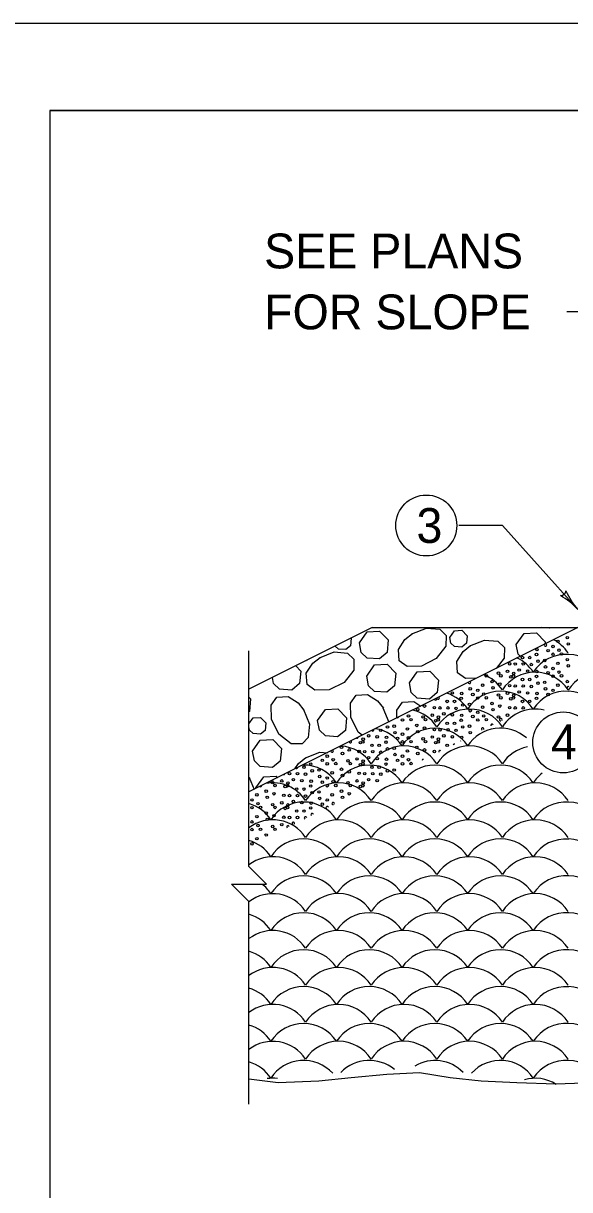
# Model space of a CAD drawing. Extents: x 1000 to 1036.3, y 1000 to 1022.
# Drawn here: x 1006.85 to 1009.98, y 1015.3 to 1022 of the extents above; entities that cross this region are included whole.
import ezdxf

# ---------------------------------------------------------------- set-up
doc = ezdxf.new("R2010")
doc.units = 0
for name, color, linetype in [('1', 7, 'Continuous'), ('10', 7, 'Continuous'), ('11', 7, 'Continuous'), ('5', 7, 'Continuous')]:
    doc.layers.add(name, color=color, linetype=linetype)

msp = doc.modelspace()

# ---------------------------------------------------------------- linework, layer by layer
at = {"layer": '1'}
for p, q in [((1009.9669, 1020.3453), (1010.2169, 1020.3453)), ((1009.5974, 1019.1165), (1009.3474, 1019.1165)), ((1009.5974, 1019.1165), (1010.0299, 1018.6344)), ((1008.8498, 1018.5303), (1008.1423, 1018.1765)), ((1010.0299, 1018.5303), (1008.1423, 1017.5864)), ((1008.8498, 1018.5303), (1014.5406, 1018.5303))]:
    msp.add_line(p, q, dxfattribs=at)
for points in [[(1008.1423, 1015.793), (1008.1423, 1016.9578), (1008.0423, 1017.0578), (1008.2423, 1017.0578), (1008.1423, 1017.1578), (1008.1423, 1018.3977)], [(1008.1423, 1015.939), (1008.3099, 1015.9189), (1008.5428, 1015.9283), (1008.7292, 1015.9468), (1008.9341, 1015.9655), (1009.1204, 1015.9748), (1009.2973, 1015.9468), (1009.4743, 1015.9283), (1009.6793, 1015.9189), (1009.9028, 1015.9096), (1010.1171, 1015.9189)]]:
    msp.add_lwpolyline(points, dxfattribs=at)
for centre, radius, start, end in [((1009.9307, 1018.7451), 0.0313, 270.67139, 352.78809), ((1010.3209, 1018.8955), 0.3909, 203.24396, 221.89069), ((1009.7389, 1018.3734), 0.3909, 41.8968, 60.56558)]:
    msp.add_arc(centre, radius, start, end, dxfattribs=at)
at = {"layer": '10'}
for p, q in [((1000, 1022), (1036, 1022)), ((1007, 1021.5), (1035.5, 1021.5))]:
    msp.add_line(p, q, dxfattribs=at)
at = {"layer": '11'}
msp.add_lwpolyline([(1007, 1000.5), (1035.5, 1000.5), (1035.5, 1021.5), (1007, 1021.5)], close=True, dxfattribs=at)
msp.add_lwpolyline([(1007, 1000.5), (1035.5, 1000.5), (1035.5, 1021.5), (1007, 1021.5)], close=True, dxfattribs=at)
msp.add_lwpolyline([(1007, 1000.5), (1035.5, 1000.5), (1035.5, 1021.5), (1007, 1021.5)], close=True, dxfattribs=at)
msp.add_lwpolyline([(1007, 1000.5), (1035.5, 1000.5), (1035.5, 1021.5), (1007, 1021.5)], close=True, dxfattribs=at)
for centre in [(1009.1602, 1019.1165), (1009.9466, 1017.8707), (1009.9466, 1017.8707)]:
    msp.add_circle(centre, 0.175, dxfattribs=at)
at = {"layer": '5'}
for points in [[(1009.0768, 1018.4937), (1009.1607, 1018.5269), (1009.2377, 1018.5203), (1009.2743, 1018.4855), (1009.2731, 1018.423), (1009.2176, 1018.3519), (1009.1317, 1018.309), (1009.0508, 1018.3076), (1009.0053, 1018.34), (1009.0009, 1018.4044), (1009.0378, 1018.4621), (1009.0802, 1018.4958)], [(1009.8686, 1018.5303), (1009.8646, 1018.5269), (1009.819, 1018.5303)], [(1008.7283, 1018.4695), (1008.7288, 1018.469), (1008.7245, 1018.4257), (1008.698, 1018.4036), (1008.6556, 1018.4067), (1008.6376, 1018.4242)], [(1008.7761, 1018.4428), (1008.8208, 1018.5065), (1008.8924, 1018.5106), (1008.9422, 1018.459), (1008.9349, 1018.3868), (1008.8908, 1018.3499), (1008.8201, 1018.3551), (1008.7868, 1018.3873), (1008.7761, 1018.4428)], [(1009.2947, 1018.4739), (1009.3216, 1018.5123), (1009.3645, 1018.5147), (1009.3943, 1018.4838), (1009.3901, 1018.4403), (1009.3635, 1018.4183), (1009.3211, 1018.4213), (1009.3012, 1018.4408), (1009.2948, 1018.4739)], [(1009.6763, 1018.433), (1009.7212, 1018.4968), (1009.7928, 1018.5009), (1009.8425, 1018.4493), (1009.8412, 1018.4358)], [(1009.4492, 1018.2399), (1009.3848, 1018.2388), (1009.3393, 1018.2712), (1009.3349, 1018.3356), (1009.3719, 1018.3933), (1009.4143, 1018.427)], [(1009.4108, 1018.4248), (1009.4947, 1018.4581), (1009.5717, 1018.4514), (1009.6083, 1018.4167), (1009.6071, 1018.3542), (1009.5618, 1018.2962)], [(1009.6999, 1018.3653), (1009.6872, 1018.3776), (1009.6764, 1018.433)], [(1008.4751, 1018.3429), (1008.4719, 1018.3403), (1008.47, 1018.3404)], [(1008.5472, 1018.3571), (1008.631, 1018.3903), (1008.7081, 1018.3837), (1008.7447, 1018.3488), (1008.7435, 1018.2863), (1008.6879, 1018.2153), (1008.6021, 1018.1724), (1008.5212, 1018.171), (1008.4756, 1018.2033), (1008.4713, 1018.2678), (1008.5083, 1018.3254), (1008.5506, 1018.3593)], [(1008.4103, 1018.3105), (1008.439, 1018.2806), (1008.4318, 1018.2083), (1008.3876, 1018.1716), (1008.3169, 1018.1768), (1008.2838, 1018.2089), (1008.2769, 1018.2438)], [(1008.8183, 1018.2518), (1008.863, 1018.3156), (1008.9346, 1018.3197), (1008.9843, 1018.2681), (1008.9771, 1018.1958), (1008.9329, 1018.1591), (1008.8623, 1018.1642), (1008.8291, 1018.1964), (1008.8183, 1018.2518)], [(1009.0633, 1018.2128), (1009.1081, 1018.2766), (1009.1796, 1018.2807), (1009.2293, 1018.2291), (1009.2222, 1018.1568), (1009.1779, 1018.12), (1009.1073, 1018.1252), (1009.0741, 1018.1574), (1009.0633, 1018.2128)], [(1009.4493, 1018.2399), (1009.4492, 1018.2399)], [(1008.1423, 1018.1303), (1008.1516, 1018.1207), (1008.1444, 1018.0484), (1008.1423, 1018.0466)], [(1008.4559, 1018.0594), (1008.4893, 1017.9756), (1008.4826, 1017.8985), (1008.4478, 1017.8619), (1008.3853, 1017.8631), (1008.3143, 1017.9186), (1008.2713, 1018.0045), (1008.2699, 1018.0854), (1008.3023, 1018.1309), (1008.3668, 1018.1353), (1008.4243, 1018.0983), (1008.4581, 1018.056)], [(1008.7926, 1017.9116), (1008.7698, 1017.9295), (1008.7268, 1018.0153), (1008.7254, 1018.0963), (1008.7578, 1018.1418), (1008.8223, 1018.1461), (1008.8798, 1018.1092), (1008.9136, 1018.0668)], [(1008.5365, 1017.9959), (1008.5813, 1018.0598), (1008.6528, 1018.0638), (1008.7026, 1018.0123), (1008.6954, 1017.9399), (1008.6513, 1017.9032), (1008.5806, 1017.9083), (1008.5473, 1017.9405), (1008.5365, 1017.9959)], [(1008.9115, 1018.0703), (1008.9443, 1017.9875)], [(1008.9919, 1018.0113), (1008.9911, 1018.0556), (1009.0235, 1018.1012), (1009.0879, 1018.1054), (1009.1284, 1018.0795)], [(1008.1423, 1017.9777), (1008.1664, 1018.012), (1008.2093, 1018.0145), (1008.2392, 1017.9835), (1008.2348, 1017.9402), (1008.2083, 1017.9181), (1008.1659, 1017.9212), (1008.146, 1017.9405), (1008.1423, 1017.9597)], [(1008.1623, 1017.8198), (1008.2072, 1017.8834), (1008.2787, 1017.8876), (1008.3284, 1017.836), (1008.3213, 1017.7637), (1008.2771, 1017.7269), (1008.2064, 1017.7321), (1008.1732, 1017.7643), (1008.1623, 1017.8197)], [(1008.4658, 1017.7823), (1008.5497, 1017.8155), (1008.5929, 1017.8118)], [(1008.4063, 1017.7184), (1008.4269, 1017.7507), (1008.4693, 1017.7844)], [(1008.1423, 1017.6707), (1008.1463, 1017.6656)], [(1008.1442, 1017.6689), (1008.1712, 1017.6008)], [(1008.1823, 1017.6099), (1008.2271, 1017.6738), (1008.2987, 1017.6778), (1008.3073, 1017.6689)], [(1008.1828, 1017.6068), (1008.1823, 1017.6099)]]:
    msp.add_lwpolyline(points, dxfattribs=at)
for centre in [(1009.9693, 1018.472), (1009.7954, 1018.4036), (1009.8593, 1018.3976), (1009.8875, 1018.4214), (1009.9157, 1018.4512), (1009.9217, 1018.4006), (1009.9752, 1018.4363), (1009.6383, 1018.3223), (1009.6706, 1018.3208), (1009.7122, 1018.358), (1009.7167, 1018.3208), (1009.7538, 1018.358), (1009.7924, 1018.3758), (1009.8013, 1018.3372), (1009.84, 1018.3416), (1009.8875, 1018.3773), (1009.9157, 1018.3253), (1009.9365, 1018.3788), (1009.9693, 1018.3461), (1009.5045, 1018.2529), (1009.5744, 1018.2688), (1009.5877, 1018.2529), (1009.6264, 1018.2792), (1009.6602, 1018.2514), (1009.6617, 1018.2673), (1009.6929, 1018.2866), (1009.7419, 1018.2807), (1009.7627, 1018.3178), (1009.7954, 1018.2777), (1009.8444, 1018.3044), (1009.8593, 1018.2718), (1009.8875, 1018.2956), (1009.8875, 1018.2514), (1009.9217, 1018.2748), (1009.9365, 1018.2529), (1009.9752, 1018.3104), (1009.4837, 1018.1994), (1009.5373, 1018.2202), (1009.5432, 1018.1846), (1009.5818, 1018.2054), (1009.6383, 1018.1964), (1009.6457, 1018.247), (1009.6706, 1018.195), (1009.7122, 1018.2321), (1009.7167, 1018.195), (1009.7538, 1018.2321), (1009.7627, 1018.192), (1009.7924, 1018.2499), (1009.8013, 1018.2113), (1009.84, 1018.2158), (1009.9157, 1018.1994), (1009.9693, 1018.2202), (1009.3099, 1018.1548), (1009.3604, 1018.124), (1009.3634, 1018.1518), (1009.4124, 1018.1786), (1009.4273, 1018.1459), (1009.4555, 1018.1697), (1009.4555, 1018.1256), (1009.4897, 1018.1489), (1009.5045, 1018.127), (1009.5744, 1018.143), (1009.5877, 1018.127), (1009.6264, 1018.1534), (1009.6457, 1018.1211), (1009.6602, 1018.1256), (1009.6617, 1018.1414), (1009.6929, 1018.1608), (1009.7419, 1018.1548), (1009.7924, 1018.124), (1009.7954, 1018.1518), (1009.8444, 1018.1786), (1009.8593, 1018.1459), (1009.8875, 1018.1697), (1009.1112, 1018.0587), (1009.1498, 1018.0795), (1009.2063, 1018.0706), (1009.2386, 1018.0691), (1009.2802, 1018.1062), (1009.2847, 1018.0691), (1009.3218, 1018.1062), (1009.3307, 1018.0661), (1009.3693, 1018.0854), (1009.408, 1018.0899), (1009.4124, 1018.0527), (1009.4837, 1018.0736), (1009.5373, 1018.0944), (1009.5432, 1018.0587), (1009.5818, 1018.0795), (1009.6383, 1018.0706), (1009.6706, 1018.0691), (1009.7122, 1018.1062), (1009.7167, 1018.0691), (1009.7538, 1018.1062), (1009.0235, 1017.9997), (1009.0577, 1018.023), (1009.0725, 1018.0012), (1009.1424, 1018.0171), (1009.1557, 1018.0012), (1009.1944, 1018.0275), (1009.2137, 1017.9952), (1009.2282, 1017.9997), (1009.2297, 1018.0156), (1009.2609, 1018.0349), (1009.3099, 1018.029), (1009.3604, 1017.9982), (1009.3634, 1018.026), (1009.4273, 1018.02), (1009.4555, 1018.0438), (1009.4555, 1017.9997), (1009.4897, 1018.023), (1009.5045, 1018.0012), (1009.5744, 1018.0171), (1009.6264, 1018.0275), (1008.8987, 1017.9402), (1008.9373, 1017.9596), (1008.976, 1017.964), (1008.9804, 1017.9268), (1009.0235, 1017.918), (1009.0517, 1017.9477), (1009.1053, 1017.9685), (1009.1112, 1017.9328), (1009.1498, 1017.9536), (1009.2063, 1017.9447), (1009.2386, 1017.9432), (1009.2802, 1017.9804), (1009.2847, 1017.9432), (1009.3218, 1017.9804), (1009.3307, 1017.9402), (1009.3693, 1017.9596), (1009.408, 1017.964), (1009.4124, 1017.9268), (1008.7817, 1017.8694), (1008.7962, 1017.8738), (1008.7977, 1017.8897), (1008.8289, 1017.909), (1008.8482, 1017.8545), (1008.8779, 1017.9031), (1008.8898, 1017.8545), (1008.9284, 1017.8723), (1008.9314, 1017.9001), (1008.9953, 1017.8942), (1009.0235, 1017.8738), (1009.0577, 1017.8972), (1009.0725, 1017.8753), (1009.1424, 1017.8912), (1009.1557, 1017.8753), (1009.1944, 1017.9016), (1009.2137, 1017.8694), (1009.2282, 1017.8738), (1009.2297, 1017.8897), (1009.2609, 1017.909), (1009.2802, 1017.8545), (1009.3099, 1017.9031), (1009.3634, 1017.9001), (1008.5915, 1017.7921), (1008.6733, 1017.8426), (1008.6792, 1017.807), (1008.7178, 1017.8278), (1008.7743, 1017.8188), (1008.8066, 1017.8174), (1008.8289, 1017.7832), (1008.8527, 1017.8174), (1008.8987, 1017.8144), (1008.9373, 1017.8337), (1008.976, 1017.8382), (1008.9804, 1017.801), (1009.0235, 1017.7921), (1009.0517, 1017.8218), (1009.1053, 1017.8426), (1009.1112, 1017.807), (1009.1498, 1017.8278), (1009.2063, 1017.8188), (1008.4578, 1017.7286), (1008.4964, 1017.7464), (1008.5633, 1017.7683), (1008.5915, 1017.748), (1008.6257, 1017.7713), (1008.6405, 1017.7494), (1008.6733, 1017.7168), (1008.7104, 1017.7654), (1008.7237, 1017.7494), (1008.7624, 1017.7758), (1008.7817, 1017.7435), (1008.7962, 1017.748), (1008.7977, 1017.7638), (1008.8482, 1017.7286), (1008.8779, 1017.7772), (1008.8898, 1017.7286), (1008.9284, 1017.7464), (1008.9314, 1017.7742), (1008.9953, 1017.7683), (1009.0235, 1017.748), (1009.0577, 1017.7713), (1009.0725, 1017.7494), (1008.3304, 1017.6499), (1008.3746, 1017.6915), (1008.3969, 1017.6573), (1008.4207, 1017.6915), (1008.4459, 1017.6514), (1008.4667, 1017.6885), (1008.4994, 1017.6484), (1008.5053, 1017.7078), (1008.544, 1017.7123), (1008.5484, 1017.6751), (1008.5915, 1017.6662), (1008.6197, 1017.696), (1008.6792, 1017.6811), (1008.7178, 1017.7019), (1008.7624, 1017.6499), (1008.7743, 1017.693), (1008.8066, 1017.6915), (1008.8289, 1017.6573), (1008.8527, 1017.6915), (1008.8779, 1017.6514), (1008.8987, 1017.6885), (1008.9373, 1017.7078), (1008.976, 1017.7123), (1008.2413, 1017.5909), (1008.2784, 1017.6395), (1008.2917, 1017.6236), (1008.3497, 1017.6176), (1008.3642, 1017.6221), (1008.3657, 1017.638), (1008.4162, 1017.6028), (1008.4578, 1017.6028), (1008.4964, 1017.6206), (1008.5053, 1017.582), (1008.544, 1017.5864), (1008.5633, 1017.6424), (1008.5915, 1017.6221), (1008.6257, 1017.6454), (1008.6405, 1017.6236), (1008.6733, 1017.5909), (1008.7104, 1017.6395), (1008.7237, 1017.6236), (1008.7817, 1017.6176), (1008.7962, 1017.6221), (1008.7977, 1017.638), (1008.1595, 1017.5404), (1008.1877, 1017.5701), (1008.1937, 1017.5196), (1008.2472, 1017.5552), (1008.2858, 1017.576), (1008.3304, 1017.524), (1008.3423, 1017.5671), (1008.3746, 1017.5656), (1008.3969, 1017.5314), (1008.4207, 1017.5656), (1008.4459, 1017.5255), (1008.4667, 1017.5626), (1008.4994, 1017.5225), (1008.5484, 1017.5492), (1008.5633, 1017.5166), (1008.5915, 1017.5404), (1008.6197, 1017.5701), (1008.6792, 1017.5552), (1008.7178, 1017.576), (1008.1595, 1017.4962), (1008.2085, 1017.4977), (1008.2413, 1017.465), (1008.2784, 1017.5136), (1008.2858, 1017.4502), (1008.2917, 1017.4977), (1008.3497, 1017.4918), (1008.3642, 1017.4962), (1008.3657, 1017.5121), (1008.4162, 1017.4769), (1008.4578, 1017.4769), (1008.4964, 1017.4947), (1008.1595, 1017.4145), (1008.1877, 1017.4442), (1008.1937, 1017.3937), (1008.2472, 1017.4294), (1008.2784, 1017.3878), (1008.3304, 1017.3982), (1008.3423, 1017.4412), (1008.3746, 1017.4398), (1008.4207, 1017.4398), (1008.1595, 1017.3704), (1008.1877, 1017.3184), (1008.2085, 1017.3718), (1008.2413, 1017.3392), (1008.2917, 1017.3718), (1008.1595, 1017.2886)]:
    msp.add_circle(centre, 0.00723, dxfattribs=at)
for centre, radius, start, end in [((1009.7852, 1018.2615), 0.225, 33.13863, 62.13589), ((1009.8444, 1018.4303), 0.00723, 143.99632, 89.13378), ((1009.5857, 1018.1517), 0.225, 33.13863, 65.02434), ((1009.9622, 1018.1517), 0.225, 85.74756, 146.86137), ((1009.9727, 1018.1517), 0.225, 33.13863, 88.43784), ((1009.4087, 1018.0495), 0.225, 33.13863, 69.1063), ((1009.7852, 1018.0495), 0.225, 33.13863, 146.86137), ((1010.1629, 1018.0483), 0.225, 33.13863, 146.86137), ((1009.408, 1018.2158), 0.00723, 180.86052, 52.26958), ((1009.9752, 1018.1846), 0.00723, 47.90833, 185.22026), ((1009.2137, 1018.1211), 0.00723, 199.18652, 33.94358), ((1009.2282, 1018.1256), 0.00723, 178.47477, 54.65533), ((1009.2092, 1017.9397), 0.225, 33.13863, 72.32065), ((1009.5857, 1017.9397), 0.225, 33.13863, 146.86137), ((1009.9622, 1017.9397), 0.225, 85.74756, 146.86137), ((1009.9727, 1017.9397), 0.225, 33.13863, 88.43784), ((1009.4087, 1017.8375), 0.225, 33.13863, 146.86137), ((1009.7852, 1017.8375), 0.225, 76.85546, 146.86137), ((1008.9953, 1018.02), 0.00723, 268.49677, 324.63334), ((1009.0322, 1017.8375), 0.225, 33.13863, 76.96679), ((1009.5877, 1018.0012), 0.00723, 320.46714, 272.66144), ((1008.8527, 1017.9432), 0.00723, 218.19774, 14.93236), ((1008.8327, 1017.7277), 0.225, 33.13863, 80.73744), ((1009.2092, 1017.7277), 0.225, 33.13863, 146.86137), ((1009.5857, 1017.7277), 0.225, 48.56503, 146.86137), ((1009.4837, 1017.9477), 0.00723, 339.46907, 253.65952), ((1009.5373, 1017.9685), 0.00723, 26.90351, 206.22508), ((1008.7237, 1017.8753), 0.00723, 193.41851, 39.71159), ((1008.7624, 1017.9016), 0.00723, 246.27992, 346.85018), ((1009.3218, 1017.8545), 0.00723, 78.00926, 155.11933), ((1009.3604, 1017.8723), 0.00723, 101.93752, 131.19107), ((1008.6197, 1017.8218), 0.00723, 182.42454, 50.70556), ((1008.6557, 1017.6255), 0.225, 33.13863, 86.44141), ((1009.0322, 1017.6255), 0.225, 33.13863, 146.86137), ((1009.4087, 1017.6255), 0.225, 33.13863, 146.86137), ((1009.2386, 1017.8174), 0.00723, 39.8216, 193.30698), ((1009.7852, 1017.6255), 0.225, 101.3655, 146.86137), ((1008.4162, 1017.7286), 0.00723, 247.20812, 345.92198), ((1008.4562, 1017.5157), 0.225, 33.13863, 91.41442), ((1008.6557, 1017.6255), 0.225, 146.68869, 146.86137), ((1008.2792, 1017.6255), 0.225, 33.13863, 33.26137), ((1008.8327, 1017.5157), 0.225, 33.13863, 146.86137), ((1009.2092, 1017.5157), 0.225, 33.13863, 146.86137), ((1009.1424, 1017.7654), 0.00723, 71.98166, 161.14693), ((1009.5857, 1017.5157), 0.225, 33.13863, 146.86137), ((1008.3423, 1017.693), 0.00723, 260.88135, 332.24875), ((1009.9622, 1017.5157), 0.225, 127.67528, 146.86137), ((1008.2085, 1017.6236), 0.00723, 236.47853, 356.65157), ((1008.2792, 1017.4135), 0.225, 33.13863, 100.17361), ((1008.0797, 1017.5157), 0.225, 33.13863, 35.58952), ((1008.4562, 1017.5157), 0.225, 141.71568, 146.86137), ((1008.6557, 1017.4135), 0.225, 33.13863, 146.86137), ((1009.0322, 1017.4135), 0.225, 33.13863, 146.86137), ((1009.4087, 1017.4135), 0.225, 33.13863, 146.86137), ((1009.7852, 1017.4135), 0.225, 33.13863, 146.86137), ((1008.4562, 1017.3037), 0.225, 33.13863, 146.86137), ((1008.6257, 1017.5196), 0.00723, 329.19906, 263.92952), ((1008.8327, 1017.3037), 0.225, 33.13863, 146.86137), ((1009.2092, 1017.3037), 0.225, 33.13863, 146.86137), ((1009.5857, 1017.3037), 0.225, 33.13863, 146.86137), ((1009.9622, 1017.3037), 0.225, 85.74756, 146.86137), ((1009.9727, 1017.3037), 0.225, 33.13863, 88.43784), ((1008.0797, 1017.3037), 0.225, 33.13863, 73.85027), ((1008.5053, 1017.4561), 0.00723, 0.87913, 232.24946), ((1008.5915, 1017.4962), 0.00723, 22.75664, 210.37194), ((1008.2792, 1017.2015), 0.225, 33.13863, 127.48243), ((1008.3657, 1017.3862), 0.00723, 1.15929, 231.96929), ((1008.3969, 1017.4056), 0.00723, 323.54413, 269.58445), ((1008.4667, 1017.4368), 0.00723, 1.14616, 231.98243), ((1008.6557, 1017.2015), 0.225, 33.13863, 146.86137), ((1009.0322, 1017.2015), 0.225, 33.13863, 146.86137), ((1009.4087, 1017.2015), 0.225, 33.13863, 146.86137), ((1009.7852, 1017.2015), 0.225, 33.13863, 146.86137), ((1008.0797, 1017.0917), 0.225, 33.13863, 73.85027), ((1008.4562, 1017.0917), 0.225, 33.13863, 146.86137), ((1008.8327, 1017.0917), 0.225, 33.13863, 146.86137), ((1009.2092, 1017.0917), 0.225, 33.13863, 146.86137), ((1009.5857, 1017.0917), 0.225, 33.13863, 146.86137), ((1009.9622, 1017.0917), 0.225, 85.74756, 146.86137), ((1009.9727, 1017.0917), 0.225, 33.13863, 88.43784), ((1008.2792, 1016.9895), 0.225, 33.13863, 127.48243), ((1008.6557, 1016.9895), 0.225, 33.13863, 146.86137), ((1009.0322, 1016.9895), 0.225, 33.13863, 146.86137), ((1009.4087, 1016.9895), 0.225, 33.13863, 146.86137), ((1009.7852, 1016.9895), 0.225, 33.13863, 146.86137), ((1008.0797, 1016.8797), 0.225, 33.13863, 52.32421), ((1008.4562, 1016.8797), 0.225, 33.13863, 146.86137), ((1008.8327, 1016.8797), 0.225, 33.13863, 146.86137), ((1009.2092, 1016.8797), 0.225, 33.13863, 146.86137), ((1009.5857, 1016.8797), 0.225, 33.13863, 146.86137), ((1009.9622, 1016.8797), 0.225, 85.74756, 146.86137), ((1009.9727, 1016.8797), 0.225, 33.13863, 88.43784), ((1008.2792, 1016.7775), 0.225, 33.13863, 127.48243), ((1008.6557, 1016.7775), 0.225, 33.13863, 146.86137), ((1009.0322, 1016.7775), 0.225, 33.13863, 146.86137), ((1009.4087, 1016.7775), 0.225, 33.13863, 146.86137), ((1009.7852, 1016.7775), 0.225, 33.13863, 146.86137), ((1008.0797, 1016.6677), 0.225, 33.13863, 73.85027), ((1008.4562, 1016.6677), 0.225, 33.13863, 146.86137), ((1008.8327, 1016.6677), 0.225, 33.13863, 146.86137), ((1009.2092, 1016.6677), 0.225, 33.13863, 146.86137), ((1009.5857, 1016.6677), 0.225, 33.13863, 146.86137), ((1009.9622, 1016.6677), 0.225, 85.74756, 146.86137), ((1009.9727, 1016.6677), 0.225, 33.13863, 88.43784), ((1008.2792, 1016.5655), 0.225, 33.13863, 127.48243), ((1008.6557, 1016.5655), 0.225, 33.13863, 146.86137), ((1009.0322, 1016.5655), 0.225, 33.13863, 146.86137), ((1009.4087, 1016.5655), 0.225, 33.13863, 146.86137), ((1009.7852, 1016.5655), 0.225, 33.13863, 146.86137), ((1008.0797, 1016.4557), 0.225, 33.13863, 73.85027), ((1008.4562, 1016.4557), 0.225, 33.13863, 146.86137), ((1008.8327, 1016.4557), 0.225, 33.13863, 146.86137), ((1009.2092, 1016.4557), 0.225, 33.13863, 146.86137), ((1009.5857, 1016.4557), 0.225, 33.13863, 146.86137), ((1009.9622, 1016.4557), 0.225, 85.74756, 146.86137), ((1009.9727, 1016.4557), 0.225, 33.13863, 88.43784), ((1008.2792, 1016.3535), 0.225, 33.13863, 127.48243), ((1008.6557, 1016.3535), 0.225, 33.13863, 146.86137), ((1009.0322, 1016.3535), 0.225, 33.13863, 146.86137), ((1009.4087, 1016.3535), 0.225, 33.13863, 146.86137), ((1009.7852, 1016.3535), 0.225, 33.13863, 146.86137), ((1008.0797, 1016.2437), 0.225, 33.13863, 73.85027), ((1008.4562, 1016.2437), 0.225, 33.13863, 146.86137), ((1008.8327, 1016.2437), 0.225, 33.13863, 146.86137), ((1009.2092, 1016.2437), 0.225, 33.13863, 146.86137), ((1009.5857, 1016.2437), 0.225, 33.13863, 146.86137), ((1009.9622, 1016.2437), 0.225, 85.74756, 146.86137), ((1009.9727, 1016.2437), 0.225, 33.13863, 88.43784), ((1008.2792, 1016.1415), 0.225, 33.13863, 127.48243), ((1008.6557, 1016.1415), 0.225, 33.13863, 146.86137), ((1009.0322, 1016.1415), 0.225, 33.13863, 146.86137), ((1009.4087, 1016.1415), 0.225, 33.13863, 146.86137), ((1009.7852, 1016.1415), 0.225, 33.13863, 146.86137), ((1008.4562, 1016.0317), 0.225, 33.13863, 146.86137), ((1008.8327, 1016.0317), 0.225, 33.13863, 146.86137), ((1009.2092, 1016.0317), 0.225, 33.13863, 146.86137), ((1009.5857, 1016.0317), 0.225, 33.13863, 146.86137), ((1009.9622, 1016.0317), 0.225, 85.74756, 146.86137), ((1009.9727, 1016.0317), 0.225, 33.13863, 88.43784), ((1008.0797, 1016.0317), 0.225, 33.13863, 73.85027), ((1008.2792, 1015.9295), 0.225, 33.13863, 127.48243), ((1008.6557, 1015.9295), 0.225, 33.13863, 146.86137), ((1009.0322, 1015.9295), 0.225, 33.13863, 146.86137), ((1009.4087, 1015.9295), 0.225, 33.13863, 146.86137), ((1009.7852, 1015.9295), 0.225, 33.13863, 146.86137), ((1008.0797, 1015.8197), 0.225, 33.13863, 73.85027), ((1008.4562, 1015.8197), 0.225, 42.18246, 146.86137), ((1008.8327, 1015.8197), 0.225, 50.07243, 136.39909), ((1009.2092, 1015.8197), 0.225, 43.89927, 120.88161), ((1009.5857, 1015.8197), 0.225, 33.13863, 137.46154), ((1009.9622, 1015.8197), 0.225, 85.74756, 146.86137), ((1009.9727, 1015.8197), 0.225, 35.47662, 88.43784), ((1008.2792, 1015.7175), 0.225, 83.05153, 98.26724), ((1009.7852, 1015.7175), 0.225, 57.58155, 105.92054)]:
    msp.add_arc(centre, radius, start, end, dxfattribs=at)

# ---------------------------------------------------------------- texts
at = {"layer": '1'}
for s, p in [('SEE PLANS', (1008.2291, 1020.5928)), ('FOR SLOPE', (1008.2291, 1020.2428)), ('3', (1009.1035, 1019.0165)), ('4', (1009.8755, 1017.7739))]:
    msp.add_text(s, height=0.2, dxfattribs=at).set_placement(p)

doc.saveas('drawing.dxf')
